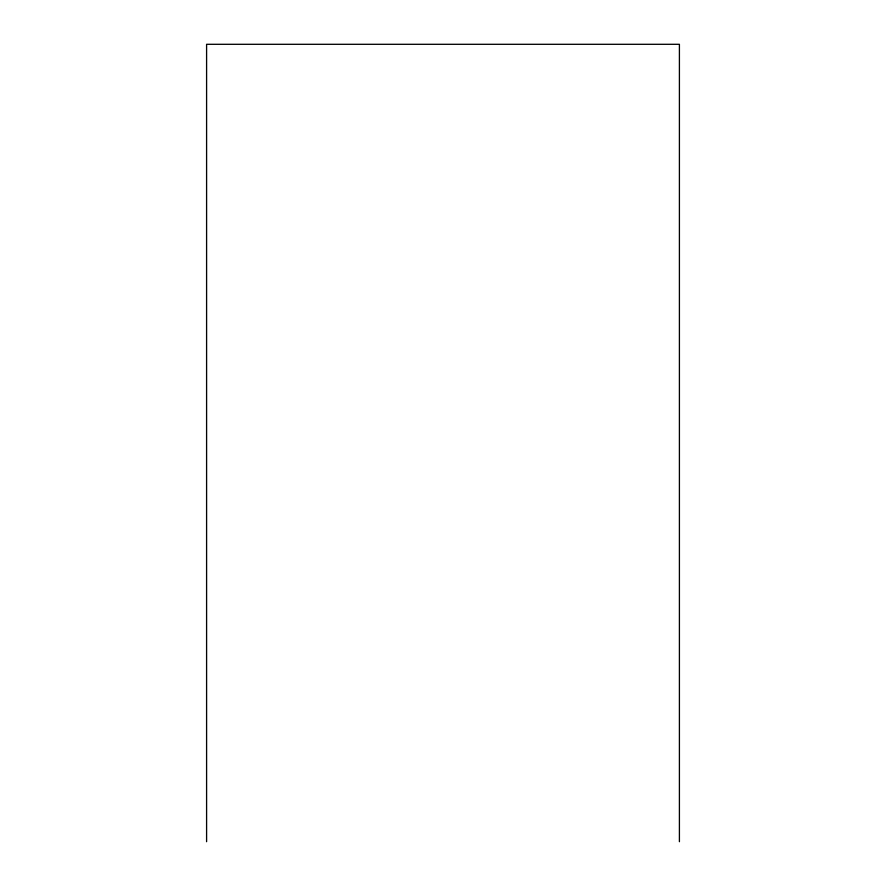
<?xml version="1.0" encoding="UTF-8"?>
<svg xmlns="http://www.w3.org/2000/svg" width="886" height="886" viewBox="0 0 886 886"><rect width="100%" height="100%" fill="white"/><g stroke="black" fill="none" stroke-linecap="round" stroke-linejoin="round"><path stroke-width="1.33" d="M679.407 841.7L679.407 44.3L206.593 44.3L206.593 841.7"/></g></svg>
